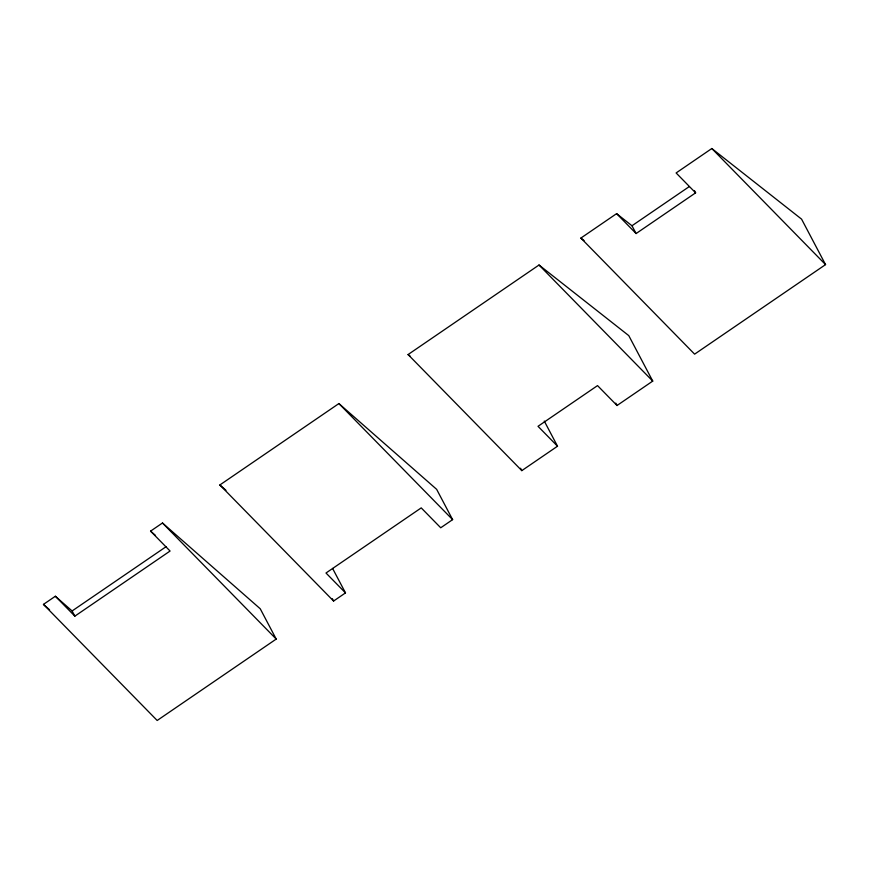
<?xml version="1.0" encoding="UTF-8"?>
<svg xmlns="http://www.w3.org/2000/svg" width="869" height="869" viewBox="0 0 869 869"><rect width="100%" height="100%" fill="white"/><g stroke="black" fill="none" stroke-linecap="round" stroke-linejoin="round"><path stroke-width="1.3" d="M408.082 354.552L539.019 265.012L628.776 335.63L652.738 381.089L617.033 405.508L597.535 385.608L538.02 426.31L557.518 446.21L521.813 470.629L408.082 354.552L410.19 356.214M43.45 604.389L55.355 596.253L72.105 610.961L74.853 616.154L170.074 551.033L150.576 531.133L162.481 522.997L260.233 608.767L276.212 639.073L157.18 720.477L43.45 604.389L49.555 609.756M219.868 484.967L338.899 403.564L436.651 489.345L452.619 519.64L440.724 527.776L421.226 507.887L325.994 573.008L345.493 592.897L333.587 601.044L219.868 484.967L225.973 490.322M695.613 192.842L676.115 172.953L711.82 148.523L801.587 219.151L825.55 264.611L694.613 354.15L580.883 238.073L616.599 213.644L631.98 225.755L636.097 233.544L695.613 192.842L694.44 190.626M631.98 225.755L689.302 186.563M72.105 610.961L166.218 546.601M580.883 238.073L584.055 240.561M150.576 531.133L155.508 535.456M711.82 148.523L825.55 264.611M616.599 213.644L636.097 233.544M539.019 265.012L652.738 381.089M338.899 403.564L452.619 519.64M162.481 522.997L276.212 639.073M55.355 596.253L74.853 616.154M615.773 403.118L617.033 405.508M544.276 421.085L557.518 446.21M520.553 468.239L521.813 470.629M332.588 568.424L345.493 592.897M332.36 598.708L333.587 601.044"/></g></svg>
